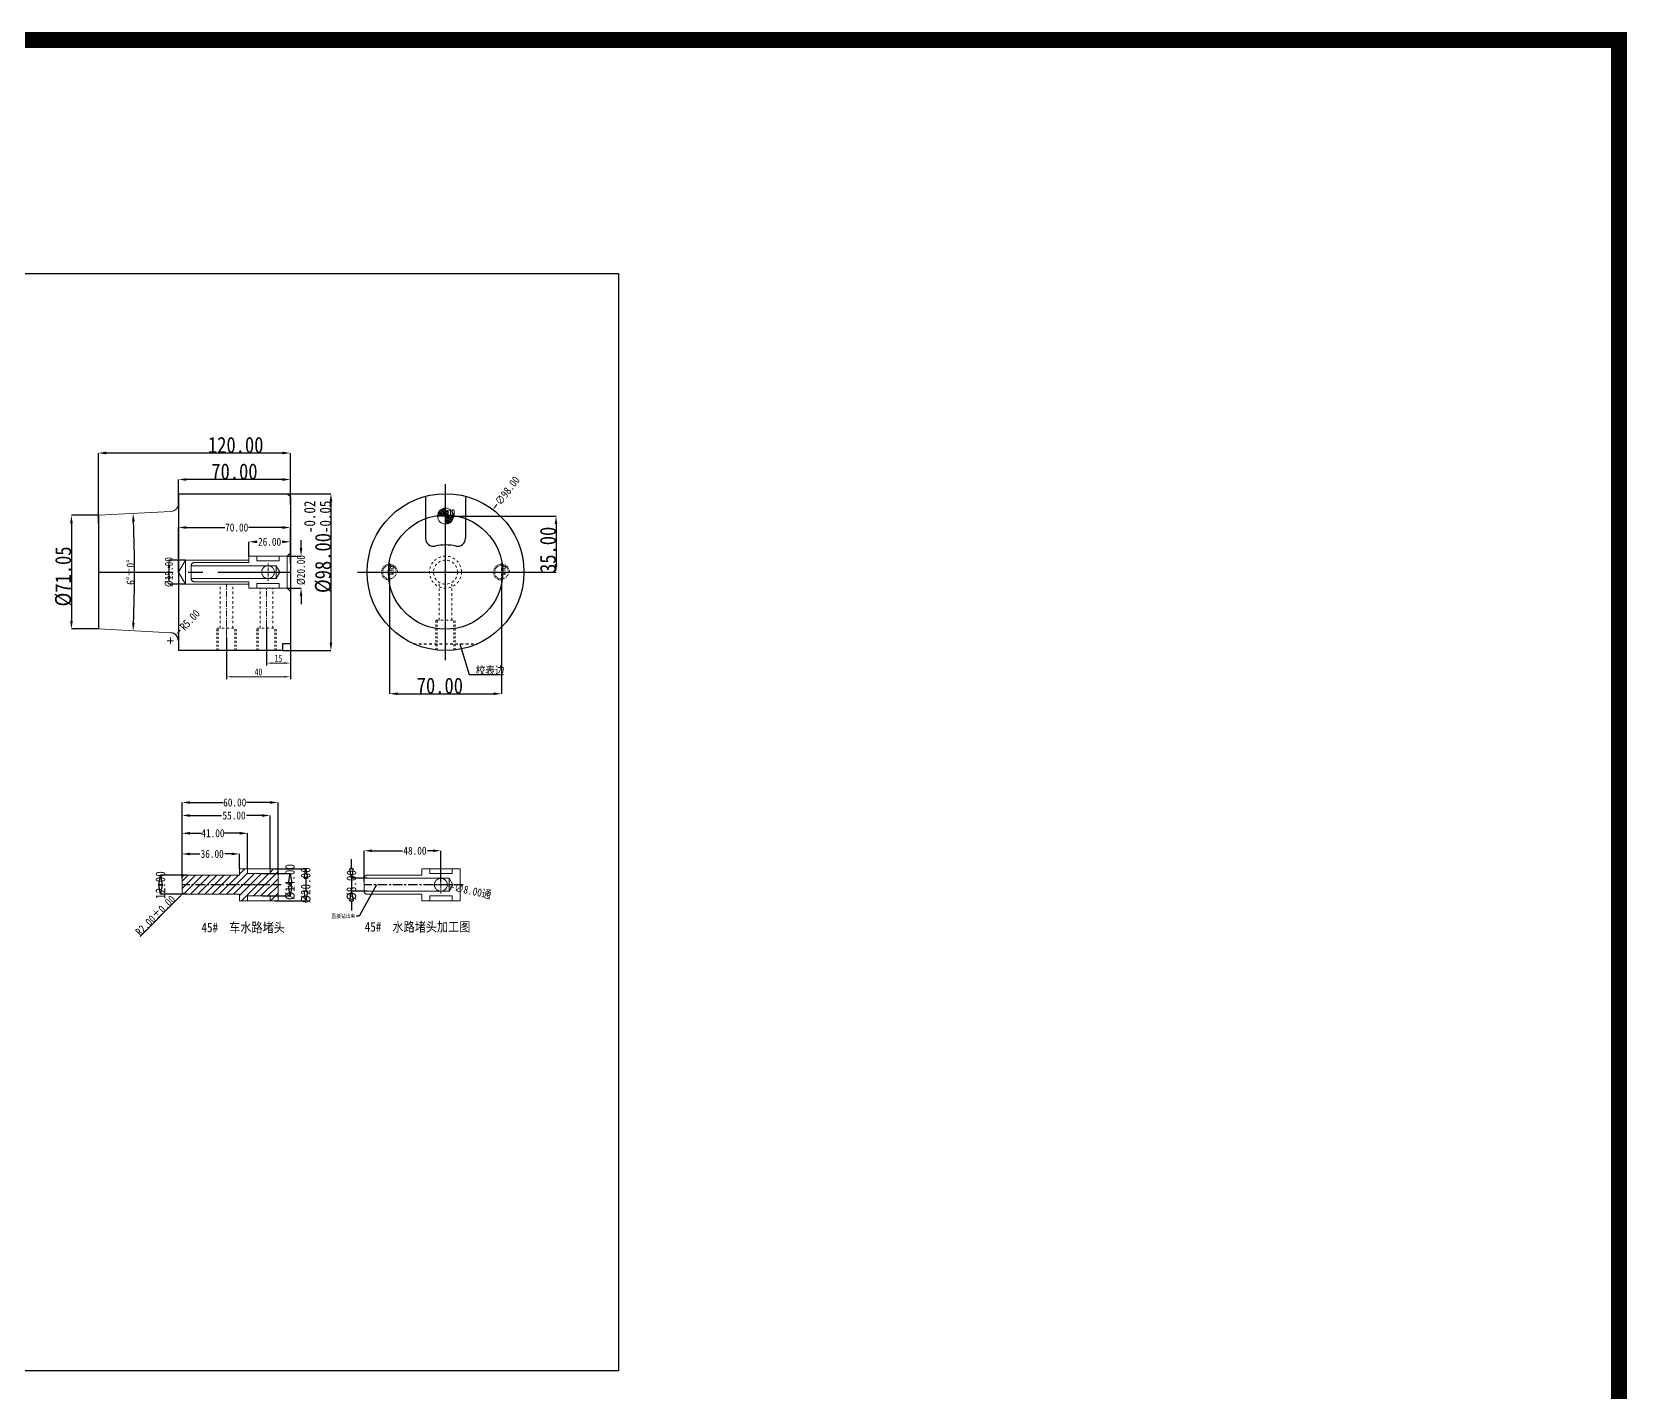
# Model space of a CAD drawing. Header units: millimetres. Extents: x 2667 to 4588, y -8940 to -2822.
# Drawn here: x 3592 to 4588, y -3671 to -2822 of the extents above; entities that cross this region are included whole.
import ezdxf

# ---------------------------------------------------------------- set-up
doc = ezdxf.new("R2010")
doc.units = ezdxf.units.MM
doc.header["$LTSCALE"] = 16.335
doc.header["$PDMODE"] = 3
doc.header["$PDSIZE"] = 8
for name, pattern in [('CENTER', [0.6, 0.375, -0.075, 0.075, -0.075]), ('HIDDEN', [0.2, 0.1, -0.1]), ('HIDDENX2', [0.75, 0.5, -0.25])]:
    doc.linetypes.add(name, pattern=pattern)
doc.layers.get('0').update_dxf_attribs({"linetype": 'CONTINUOUS'})
doc.layers.get('Defpoints').update_dxf_attribs({"linetype": 'CONTINUOUS'})
for name, color, linetype, lineweight in [('CDRAFT0', 7, 'CONTINUOUS', 35), ('cool', 153, 'HIDDEN', 9), ('dim', 82, 'CONTINUOUS', 9), ('epin', 13, 'CONTINUOUS', 9), ('screw', 33, 'CONTINUOUS', 13), ('虚线', 6, 'HIDDENX2', 13)]:
    doc.layers.add(name, color=color, linetype=linetype, lineweight=lineweight)
doc.layers.add('DEFAULT_2', color=8, linetype='HIDDEN')
doc.styles.get("Standard").update_dxf_attribs({"font": 'txt', "width": 0.85})
doc.styles.add('TXT', font='txt.shx', dxfattribs={"bigfont": 'gbcbig.shx'})
doc.styles.add('TXT05', font='txt.shx', dxfattribs={"width": 0.5, "bigfont": 'gbcbig.shx'})
doc.styles.add('标准', font='SIMFANG.TTF', dxfattribs={"width": 0.667})
doc.dimstyles.new('mold', dxfattribs={"dimtxt": 10, "dimasz": 5, "dimexe": 0, "dimexo": 0, "dimgap": 0, "dimtad": 1, "dimzin": 1, "dimdsep": 46, "dimtxsty": 'Standard', "dimcen": 0, "dimclrd": 4, "dimclre": 4, "dimclrt": 6, "dimazin": 0, "dimtfac": 1, "dimtofl": 0, "dimtmove": 0, "dimatfit": 3, "dimfxl": 0, "dimarcsym": 0})
doc.dimstyles.get("Standard").update_dxf_attribs({"dimtxt": 3.5, "dimasz": 3.5, "dimexe": 0.18, "dimexo": 0.0625, "dimgap": 0.09, "dimtad": 1, "dimdsep": 46, "dimtxsty": 'Standard', "dimcen": 0.09, "dimadec": 0, "dimazin": 0, "dimtol": 1, "dimtp": 0.01, "dimtm": 0.01, "dimtfac": 1, "dimtofl": 0, "dimtmove": 0, "dimatfit": 3, "dimfxl": 0, "dimtolj": 1, "dimarcsym": 0})
doc.dimstyles.new('STANDARD$0', dxfattribs={"dimscale": 2, "dimtxt": 3, "dimasz": 3, "dimexe": 1.25, "dimexo": 0.625, "dimgap": 0.5, "dimtad": 0, "dimdsep": 46, "dimlunit": 6, "dimtxsty": 'Standard', "dimblk": 'CLOSEDBLANK', "dimcen": 0, "dimclrt": 2, "dimazin": 2, "dimtfac": 2, "dimtmove": 1, "dimatfit": 3, "dimfxl": 0, "dimtolj": 1, "dimtzin": 0, "dimarcsym": 0})
doc.dimstyles.new('标准$0', dxfattribs={"dimscale": 1.5, "dimtxt": 2.918919, "dimasz": 2.5, "dimexe": 1, "dimexo": 0.625, "dimgap": 0.509619, "dimtad": 1, "dimdec": 1, "dimdsep": 46, "dimtxsty": '标准', "dimblk": '_CAXARROW', "dimcen": 0, "dimdle": 1, "dimazin": 2, "dimtfac": 0.707107, "dimtdec": 3, "dimtmove": 2, "dimatfit": 3, "dimfxl": 0, "dimfrac": 2, "dimtolj": 1, "dimtzin": 0, "dimlwd": 18, "dimarcsym": 0})

# ---------------------------------------------------------------- blocks, each defined once
blk = doc.blocks.new('screw_m10_g')
at = {"layer": 'screw', "color": 1, "linetype": 'CENTER', "ltscale": 0.310989}
for p, q in [((-5.5, 0), (5.5, 0)), ((0, -5.5), (0, 5.5))]:
    blk.add_line(p, q, dxfattribs=at)
at = {"layer": 'screw', "linetype": 'HIDDEN', "ltscale": 0.310989}
blk.add_circle((0, 0), 4.25, dxfattribs=at)
at = {"layer": 'screw', "color": 92, "linetype": 'HIDDEN', "ltscale": 0.310989}
blk.add_arc((0, 0), 5, 270, 180, dxfattribs=at)
at = {"layer": 'screw', "color": 6, "style": 'TXT'}
blk.add_text('M10', height=2, dxfattribs=at).set_placement((-1.7, -2.5))
blk = doc.blocks.new('*D76')
at = {"color": 4, "lineweight": -2}
for p, q in [((3815, -3162.11), (3815, -3235.11)), ((3885, -3162.37), (3885, -3235.11)), ((3820, -3235.11), (3880, -3235.11))]:
    blk.add_line(p, q, dxfattribs=at)
at = {"color": 4}
for points in [[(3820, -3234.28), (3820, -3235.94), (3815, -3235.11)], [(3880, -3234.28), (3880, -3235.94), (3885, -3235.11)]]:
    blk.add_solid(points, dxfattribs=at)
at = {"layer": 'Defpoints', "color": 0}
for p in [(3815, -3162.11), (3885, -3162.37), (3885, -3235.11)]:
    blk.add_point(p, dxfattribs=at)
at = {"color": 6, "insert": (3846.46, -3230.11), "char_height": 10, "attachment_point": 5}
blk.add_mtext('70.00', dxfattribs=at)
blk = doc.blocks.new('_ClosedBlank')
at = {"color": 0, "linetype": 'ByBlock', "lineweight": -2}
for p, q in [((-1, 0.17), (0, 0)), ((-1, 0.17), (-1, -0.17)), ((0, 0), (-1, -0.17))]:
    blk.add_line(p, q, dxfattribs=at)
blk = doc.blocks.new('*D36')
at = {"color": 6, "lineweight": -2}
for p, q in [((3688.58, -3348.44), (3671.87, -3348.44)), ((3688.58, -3360.44), (3671.87, -3360.44))]:
    blk.add_line(p, q, dxfattribs=at)
at = {"layer": 'Defpoints', "color": 0}
for p in [(3688.58, -3348.44), (3671.87, -3360.44), (3688.58, -3360.44)]:
    blk.add_point(p, dxfattribs=at)
at = {"color": 6, "lineweight": -2, "xscale": 6, "yscale": 6, "zscale": 6}
for p, rotation in [((3671.87, -3348.44), 90), ((3671.87, -3360.44), 270)]:
    blk.add_blockref('_ClosedBlank', p, dxfattribs=dict(at, rotation=rotation))
at = {"color": 4, "insert": (3671.87, -3354.67), "char_height": 6, "attachment_point": 5, "rotation": 90}
blk.add_mtext('\\A1;12.00', dxfattribs=at)
blk = doc.blocks.new('*D78')
at = {"color": 4, "lineweight": -2}
for p, q in [((3685.34, -3350.44), (3685.34, -3335.19)), ((3690.34, -3335.19), (3696.42, -3335.19)), ((3716.34, -3335.19), (3712, -3335.19)), ((3721.34, -3344.44), (3721.34, -3335.19))]:
    blk.add_line(p, q, dxfattribs=at)
at = {"color": 4}
for points in [[(3690.34, -3334.35), (3690.34, -3336.02), (3685.34, -3335.19)], [(3716.34, -3334.35), (3716.34, -3336.02), (3721.34, -3335.19)]]:
    blk.add_solid(points, dxfattribs=at)
at = {"layer": 'Defpoints', "color": 0}
for p in [(3721.34, -3335.19), (3721.34, -3344.44), (3685.34, -3350.44)]:
    blk.add_point(p, dxfattribs=at)
at = {"color": 6, "insert": (3704.21, -3335.19), "char_height": 5, "attachment_point": 5}
blk.add_mtext('\\A1;36.00', dxfattribs=at)
blk = doc.blocks.new('*D79')
at = {"color": 4, "lineweight": -2}
for p, q in [((3685.34, -3350.44), (3685.34, -3322.28)), ((3690.34, -3322.28), (3697.59, -3322.28)), ((3721.34, -3322.28), (3711.76, -3322.28)), ((3726.34, -3344.44), (3726.34, -3322.28))]:
    blk.add_line(p, q, dxfattribs=at)
at = {"color": 4}
for points in [[(3690.34, -3321.45), (3690.34, -3323.11), (3685.34, -3322.28)], [(3721.34, -3321.45), (3721.34, -3323.11), (3726.34, -3322.28)]]:
    blk.add_solid(points, dxfattribs=at)
at = {"layer": 'Defpoints', "color": 0}
for p in [(3726.34, -3322.28), (3726.34, -3344.44), (3685.34, -3350.44)]:
    blk.add_point(p, dxfattribs=at)
at = {"color": 6, "insert": (3704.68, -3322.28), "char_height": 5, "attachment_point": 5}
blk.add_mtext('\\A1;41.00', dxfattribs=at)
blk = doc.blocks.new('*D80')
at = {"color": 4, "lineweight": -2}
for p, q in [((3685.34, -3350.44), (3685.34, -3311.17)), ((3690.34, -3311.17), (3710.08, -3311.17)), ((3735.34, -3311.17), (3725.66, -3311.17)), ((3740.34, -3344.44), (3740.34, -3311.17))]:
    blk.add_line(p, q, dxfattribs=at)
at = {"color": 4}
for points in [[(3690.34, -3310.34), (3690.34, -3312.01), (3685.34, -3311.17)], [(3735.34, -3310.34), (3735.34, -3312.01), (3740.34, -3311.17)]]:
    blk.add_solid(points, dxfattribs=at)
at = {"layer": 'Defpoints', "color": 0}
for p in [(3740.34, -3311.17), (3740.34, -3344.44), (3685.34, -3350.44)]:
    blk.add_point(p, dxfattribs=at)
at = {"color": 6, "insert": (3717.87, -3311.17), "char_height": 5, "attachment_point": 5}
blk.add_mtext('\\A1;55.00', dxfattribs=at)
blk = doc.blocks.new('*D81')
at = {"color": 4, "lineweight": -2}
for p, q in [((3685.34, -3350.44), (3685.34, -3303.05)), ((3690.34, -3303.05), (3710.87, -3303.05)), ((3740.34, -3303.05), (3725.74, -3303.05)), ((3745.34, -3348.16), (3745.34, -3303.05))]:
    blk.add_line(p, q, dxfattribs=at)
at = {"color": 4}
for points in [[(3690.34, -3302.21), (3690.34, -3303.88), (3685.34, -3303.05)], [(3740.34, -3302.21), (3740.34, -3303.88), (3745.34, -3303.05)]]:
    blk.add_solid(points, dxfattribs=at)
at = {"layer": 'Defpoints', "color": 0}
for p in [(3745.34, -3303.05), (3745.34, -3348.16), (3685.34, -3350.44)]:
    blk.add_point(p, dxfattribs=at)
at = {"color": 6, "insert": (3718.3, -3303.05), "char_height": 5, "attachment_point": 5}
blk.add_mtext('\\A1;60.00', dxfattribs=at)
blk = doc.blocks.new('*D82')
at = {"color": 6, "lineweight": -2}
for p, q in [((3735.69, -3347.44), (3752.87, -3347.44)), ((3752.87, -3353.44), (3752.87, -3355.44)), ((3735.69, -3361.44), (3752.87, -3361.44))]:
    blk.add_line(p, q, dxfattribs=at)
at = {"layer": 'Defpoints', "color": 0}
for p in [(3735.69, -3347.44), (3735.69, -3361.44), (3752.87, -3361.44)]:
    blk.add_point(p, dxfattribs=at)
at = {"color": 6, "lineweight": -2, "xscale": 6, "yscale": 6, "zscale": 6}
for p, rotation in [((3752.87, -3347.44), 90), ((3752.87, -3361.44), 270)]:
    blk.add_blockref('_ClosedBlank', p, dxfattribs=dict(at, rotation=rotation))
at = {"color": 4, "insert": (3752.87, -3352.75), "char_height": 6, "attachment_point": 5, "rotation": 90}
blk.add_mtext('\\A1;%%c14.00', dxfattribs=at)
blk = doc.blocks.new('*D83')
at = {"color": 1, "lineweight": 0}
for p, q in [((3845.1, -3354.44), (3849.1, -3354.44)), ((3847.1, -3356.44), (3847.1, -3352.44))]:
    blk.add_line(p, q, dxfattribs=at)
at = {"color": 0, "lineweight": 0}
blk.add_line((3854.93, -3356.1), (3852.97, -3355.68), dxfattribs=at)
at = {"color": 0}
blk.add_solid([(3853.04, -3355.36), (3852.9, -3356.01), (3851.02, -3355.27)], dxfattribs=at)
at = {"layer": 'Defpoints', "color": 0}
for p in [(3843.19, -3353.61), (3851.02, -3355.27)]:
    blk.add_point(p, dxfattribs=at)
at = {"color": 0, "lineweight": 0, "insert": (3867.06, -3358.67), "char_height": 5, "attachment_point": 5, "rotation": 348.02674}
blk.add_mtext('\\A1;∅8.00{\\fSimSun|b0|i0|c134|p2;通}', dxfattribs=at)
blk = doc.blocks.new('*D84')
at = {"color": 4, "lineweight": -2}
for p, q in [((3799.1, -3352.72), (3799.1, -3333.21)), ((3804.1, -3333.21), (3823.1, -3333.21)), ((3842.1, -3333.21), (3838.68, -3333.21)), ((3847.1, -3352.72), (3847.1, -3333.21))]:
    blk.add_line(p, q, dxfattribs=at)
at = {"color": 4}
for points in [[(3804.1, -3332.38), (3804.1, -3334.04), (3799.1, -3333.21)], [(3842.1, -3332.38), (3842.1, -3334.04), (3847.1, -3333.21)]]:
    blk.add_solid(points, dxfattribs=at)
at = {"layer": 'Defpoints', "color": 0}
for p in [(3799.1, -3333.21), (3799.1, -3352.72), (3847.1, -3352.72)]:
    blk.add_point(p, dxfattribs=at)
at = {"color": 6, "insert": (3830.89, -3333.21), "char_height": 5, "attachment_point": 5}
blk.add_mtext('\\A1;48.00', dxfattribs=at)
blk = doc.blocks.new('*D37')
at = {"color": 6, "lineweight": -2}
for p, q in [((3791.29, -3344.44), (3791.29, -3338.44)), ((3801.07, -3350.44), (3791.29, -3350.44)), ((3791.29, -3350.44), (3791.29, -3358.44)), ((3801.07, -3358.44), (3791.29, -3358.44)), ((3791.29, -3364.44), (3791.29, -3370.44))]:
    blk.add_line(p, q, dxfattribs=at)
at = {"layer": 'Defpoints', "color": 0}
for p in [(3791.29, -3358.44), (3801.07, -3350.44), (3801.07, -3358.44)]:
    blk.add_point(p, dxfattribs=at)
at = {"color": 6, "lineweight": -2, "xscale": 6, "yscale": 6, "zscale": 6}
for p, rotation in [((3791.29, -3350.44), 270), ((3791.29, -3358.44), 90)]:
    blk.add_blockref('_ClosedBlank', p, dxfattribs=dict(at, rotation=rotation))
at = {"color": 4, "insert": (3791.29, -3354.76), "char_height": 6, "attachment_point": 5, "rotation": 90}
blk.add_mtext('\\A1;%%c8.00', dxfattribs=at)
blk = doc.blocks.new('*D85')
at = {"color": 6, "lineweight": -2}
for p, q in [((3743.4, -3344.44), (3762.75, -3344.44)), ((3762.75, -3350.44), (3762.75, -3358.44)), ((3743.4, -3364.44), (3762.75, -3364.44))]:
    blk.add_line(p, q, dxfattribs=at)
at = {"layer": 'Defpoints', "color": 0}
for p in [(3743.4, -3344.44), (3743.4, -3364.44), (3762.75, -3364.44)]:
    blk.add_point(p, dxfattribs=at)
at = {"color": 6, "lineweight": -2, "xscale": 6, "yscale": 6, "zscale": 6}
for p, rotation in [((3762.75, -3344.44), 90), ((3762.75, -3364.44), 270)]:
    blk.add_blockref('_ClosedBlank', p, dxfattribs=dict(at, rotation=rotation))
at = {"color": 4, "insert": (3762.75, -3354.76), "char_height": 6, "attachment_point": 5, "rotation": 90}
blk.add_mtext('\\A1;%%c20.00', dxfattribs=at)
blk = doc.blocks.new('*D86')
at = {"color": 6, "lineweight": -2}
blk.add_line((3659.27, -3386.76), (3683.82, -3361.99), dxfattribs=at)
at = {"color": 6}
blk.add_solid([(3683.46, -3361.64), (3684.17, -3362.34), (3685.93, -3359.86)], dxfattribs=at)
at = {"layer": 'Defpoints', "color": 0}
for p in [(3687.34, -3358.44), (3685.93, -3359.86)]:
    blk.add_point(p, dxfattribs=at)
at = {"color": 4, "insert": (3668.71, -3373.68), "char_height": 5, "attachment_point": 5, "rotation": 45.25651}
blk.add_mtext('\\A1;R2.00±0.00', dxfattribs=at)
blk = doc.blocks.new('*D88')
at = {"color": 4, "lineweight": -2}
for p, q in [((3854.4, -3124.11), (3919.05, -3124.11)), ((3919.05, -3129.11), (3919.05, -3154.11)), ((3870.15, -3159.11), (3919.05, -3159.11))]:
    blk.add_line(p, q, dxfattribs=at)
at = {"color": 4}
for points in [[(3918.22, -3129.11), (3919.88, -3129.11), (3919.05, -3124.11)], [(3918.22, -3154.11), (3919.88, -3154.11), (3919.05, -3159.11)]]:
    blk.add_solid(points, dxfattribs=at)
at = {"layer": 'Defpoints', "color": 0}
for p in [(3854.4, -3124.11), (3870.15, -3159.11), (3919.05, -3159.11)]:
    blk.add_point(p, dxfattribs=at)
at = {"color": 6, "insert": (3914.05, -3145.18), "char_height": 10, "attachment_point": 5, "rotation": 90}
blk.add_mtext('35.00', dxfattribs=at)
blk = doc.blocks.new('*D57')
at = {"color": 4, "lineweight": -2}
for p, q in [((3683.1, -3119.34), (3683.1, -3101.25)), ((3748.1, -3101.25), (3688.1, -3101.25)), ((3753.1, -3112.11), (3753.1, -3101.25))]:
    blk.add_line(p, q, dxfattribs=at)
at = {"color": 4}
for points in [[(3688.1, -3100.41), (3688.1, -3102.08), (3683.1, -3101.25)], [(3748.1, -3100.41), (3748.1, -3102.08), (3753.1, -3101.25)]]:
    blk.add_solid(points, dxfattribs=at)
at = {"layer": 'Defpoints', "color": 0}
for p in [(3683.1, -3101.25), (3683.1, -3119.34), (3753.1, -3112.11)]:
    blk.add_point(p, dxfattribs=at)
at = {"color": 6, "insert": (3718.1, -3096.25), "char_height": 10, "attachment_point": 5}
blk.add_mtext('70.00', dxfattribs=at)
blk = doc.blocks.new('*D58')
at = {"color": 4, "lineweight": -2}
for p, q in [((3633.1, -3128.41), (3633.1, -3084.67)), ((3748.1, -3084.67), (3638.1, -3084.67)), ((3753.1, -3117.11), (3753.1, -3084.67))]:
    blk.add_line(p, q, dxfattribs=at)
at = {"color": 4}
for points in [[(3638.1, -3083.83), (3638.1, -3085.5), (3633.1, -3084.67)], [(3748.1, -3083.83), (3748.1, -3085.5), (3753.1, -3084.67)]]:
    blk.add_solid(points, dxfattribs=at)
at = {"layer": 'Defpoints', "color": 0}
for p in [(3633.1, -3084.67), (3753.1, -3117.11), (3633.1, -3128.41)]:
    blk.add_point(p, dxfattribs=at)
at = {"color": 6, "insert": (3718.89, -3079.67), "char_height": 10, "attachment_point": 5}
blk.add_mtext('120.00', dxfattribs=at)
blk = doc.blocks.new('*D59')
at = {"color": 4, "lineweight": -2}
for p, q in [((3751.1, -3110.11), (3778.4, -3110.11)), ((3778.4, -3115.11), (3778.4, -3203.11)), ((3748.1, -3208.11), (3778.4, -3208.11))]:
    blk.add_line(p, q, dxfattribs=at)
at = {"color": 4}
for points in [[(3777.56, -3115.11), (3779.23, -3115.11), (3778.4, -3110.11)], [(3777.56, -3203.11), (3779.23, -3203.11), (3778.4, -3208.11)]]:
    blk.add_solid(points, dxfattribs=at)
at = {"layer": 'Defpoints', "color": 0}
for p in [(3751.1, -3110.11), (3748.1, -3208.11), (3778.4, -3208.11)]:
    blk.add_point(p, dxfattribs=at)
at = {"color": 6, "insert": (3770.23, -3143.3), "char_height": 10, "attachment_point": 5, "rotation": 90}
blk.add_mtext('%%C98.00{\\H0.7x;\\S-0.02^ -0.05;}', dxfattribs=at)
blk = doc.blocks.new('*D60')
at = {"color": 4, "lineweight": -2}
for p, q in [((3727.1, -3149.11), (3727.1, -3140.15)), ((3732.1, -3140.15), (3732.28, -3140.15)), ((3748.1, -3140.15), (3747.86, -3140.15)), ((3753.1, -3147.11), (3753.1, -3140.15))]:
    blk.add_line(p, q, dxfattribs=at)
at = {"color": 4}
for points in [[(3732.1, -3139.32), (3732.1, -3140.98), (3727.1, -3140.15)], [(3748.1, -3139.32), (3748.1, -3140.98), (3753.1, -3140.15)]]:
    blk.add_solid(points, dxfattribs=at)
at = {"layer": 'Defpoints', "color": 0}
for p in [(3727.1, -3140.15), (3727.1, -3149.11), (3753.1, -3147.11)]:
    blk.add_point(p, dxfattribs=at)
at = {"color": 6, "insert": (3740.07, -3140.15), "char_height": 5, "attachment_point": 5}
blk.add_mtext('\\A1;26.00', dxfattribs=at)
blk = doc.blocks.new('*D61')
at = {"color": 4, "lineweight": -2}
for p, q in [((3687.43, -3151.61), (3677.2, -3151.61)), ((3677.2, -3156.61), (3677.2, -3161.61)), ((3687.43, -3166.61), (3677.2, -3166.61))]:
    blk.add_line(p, q, dxfattribs=at)
at = {"color": 4}
for points in [[(3676.36, -3156.61), (3678.03, -3156.61), (3677.2, -3151.61)], [(3676.36, -3161.61), (3678.03, -3161.61), (3677.2, -3166.61)]]:
    blk.add_solid(points, dxfattribs=at)
at = {"layer": 'Defpoints', "color": 0}
for p in [(3687.43, -3151.61), (3677.2, -3166.61), (3687.43, -3166.61)]:
    blk.add_point(p, dxfattribs=at)
at = {"color": 6, "insert": (3677.2, -3159.11), "char_height": 5, "attachment_point": 5, "rotation": 90}
blk.add_mtext('\\A1;%%c15.00', dxfattribs=at)
blk = doc.blocks.new('*D62')
at = {"color": 4, "lineweight": -2}
for p, q in [((3683.1, -3159.11), (3683.1, -3131.24)), ((3688.1, -3131.24), (3712.08, -3131.24)), ((3748.1, -3131.24), (3726.96, -3131.24)), ((3753.1, -3153.44), (3753.1, -3131.24))]:
    blk.add_line(p, q, dxfattribs=at)
at = {"color": 4}
for points in [[(3688.1, -3130.4), (3688.1, -3132.07), (3683.1, -3131.24)], [(3748.1, -3130.4), (3748.1, -3132.07), (3753.1, -3131.24)]]:
    blk.add_solid(points, dxfattribs=at)
at = {"layer": 'Defpoints', "color": 0}
for p in [(3683.1, -3131.24), (3683.1, -3159.11), (3753.1, -3153.44)]:
    blk.add_point(p, dxfattribs=at)
at = {"color": 6, "insert": (3719.52, -3131.24), "char_height": 5, "attachment_point": 5}
blk.add_mtext('\\A1;70.00', dxfattribs=at)
blk = doc.blocks.new('*D95')
at = {"color": 4, "lineweight": -2}
for p, q in [((3759.73, -3144.11), (3759.73, -3139.11)), ((3751.1, -3149.11), (3759.73, -3149.11)), ((3751.1, -3169.11), (3759.73, -3169.11)), ((3759.73, -3174.11), (3759.73, -3179.11))]:
    blk.add_line(p, q, dxfattribs=at)
at = {"color": 4}
for points in [[(3758.9, -3144.11), (3760.56, -3144.11), (3759.73, -3149.11)], [(3758.9, -3174.11), (3760.56, -3174.11), (3759.73, -3169.11)]]:
    blk.add_solid(points, dxfattribs=at)
at = {"layer": 'Defpoints', "color": 0}
for p in [(3751.1, -3149.11), (3751.1, -3169.11), (3759.73, -3169.11)]:
    blk.add_point(p, dxfattribs=at)
at = {"color": 6, "insert": (3759.73, -3157.82), "char_height": 5, "attachment_point": 5, "rotation": 90}
blk.add_mtext('\\A1;%%c20.00', dxfattribs=at)
blk = doc.blocks.new('_CAXARROW')
blk.add_hatch(color=0).paths.add_polyline_path([(0, 0), (-1, 0.125), (-1, -0.125)], flags=0)
blk = doc.blocks.new('*D96')
at = {"layer": 'CDRAFT0', "color": 0, "linetype": 'Continuous', "lineweight": -2}
for p, q in [((3753.1, -3190.56), (3753.1, -3225.99)), ((3713.1, -3200.05), (3713.1, -3225.99))]:
    blk.add_line(p, q, dxfattribs=at)
at = {"layer": 'CDRAFT0', "color": 0, "linetype": 'Continuous', "lineweight": 18}
blk.add_line((3716.85, -3224.49), (3749.35, -3224.49), dxfattribs=at)
at = {"layer": 'Defpoints', "color": 0}
for p in [(3713.1, -3199.11), (3753.1, -3189.63), (3753.1, -3224.49)]:
    blk.add_point(p, dxfattribs=at)
at = {"layer": 'CDRAFT0', "color": 0, "lineweight": 18, "xscale": 3.75, "yscale": 3.75, "zscale": 3.75, "rotation": 180}
blk.add_blockref('_CAXARROW', (3713.1, -3224.49), dxfattribs=at)
at = {"layer": 'CDRAFT0', "color": 0, "lineweight": 18, "xscale": 3.75, "yscale": 3.75, "zscale": 3.75}
blk.add_blockref('_CAXARROW', (3753.1, -3224.49), dxfattribs=at)
at = {"layer": 'CDRAFT0', "color": 0, "insert": (3733.1, -3221.54), "char_height": 4.378, "attachment_point": 5, "style": '标准'}
blk.add_mtext('\\A1;40', dxfattribs=at)
blk = doc.blocks.new('*D97')
at = {"layer": 'CDRAFT0', "color": 0, "linetype": 'Continuous', "lineweight": -2}
for p, q in [((3738.1, -3193.28), (3738.1, -3217.45)), ((3753.1, -3192.77), (3753.1, -3217.45))]:
    blk.add_line(p, q, dxfattribs=at)
at = {"layer": 'CDRAFT0', "color": 0, "linetype": 'Continuous', "lineweight": 18}
blk.add_line((3749.35, -3215.95), (3741.85, -3215.95), dxfattribs=at)
at = {"layer": 'Defpoints', "color": 0}
for p in [(3738.1, -3192.34), (3753.1, -3191.83), (3738.1, -3215.95)]:
    blk.add_point(p, dxfattribs=at)
at = {"layer": 'CDRAFT0', "color": 0, "lineweight": 18, "xscale": 3.75, "yscale": 3.75, "zscale": 3.75, "rotation": 180}
blk.add_blockref('_CAXARROW', (3738.1, -3215.95), dxfattribs=at)
at = {"layer": 'CDRAFT0', "color": 0, "lineweight": 18, "xscale": 3.75, "yscale": 3.75, "zscale": 3.75}
blk.add_blockref('_CAXARROW', (3753.1, -3215.95), dxfattribs=at)
at = {"layer": 'CDRAFT0', "color": 0, "insert": (3745.6, -3212.99), "char_height": 4.378, "attachment_point": 5, "style": '标准'}
blk.add_mtext('\\A1;15', dxfattribs=at)
blk = doc.blocks.new('*D98')
at = {"color": 0, "lineweight": 0}
blk.add_line((3882.04, -3116.9), (3880.83, -3118.49), dxfattribs=at)
at = {"color": 1, "lineweight": 0}
for p, q in [((3848, -3159.11), (3852, -3159.11)), ((3850, -3161.11), (3850, -3157.11))]:
    blk.add_line(p, q, dxfattribs=at)
at = {"color": 0}
blk.add_solid([(3880.57, -3118.29), (3881.1, -3118.69), (3879.62, -3120.08)], dxfattribs=at)
at = {"layer": 'Defpoints', "color": 0}
for p in [(3879.62, -3120.08), (3820.38, -3198.15)]:
    blk.add_point(p, dxfattribs=at)
at = {"color": 0, "lineweight": 0, "insert": (3888.64, -3108.2), "char_height": 5, "attachment_point": 5, "rotation": 52.8013}
blk.add_mtext('\\A1;∅98.00', dxfattribs=at)
blk = doc.blocks.new('*D63')
at = {"color": 4, "lineweight": -2}
for p, q in [((3633.1, -3123.59), (3616.25, -3123.59)), ((3616.25, -3128.59), (3616.25, -3189.64)), ((3633.1, -3194.64), (3616.25, -3194.64))]:
    blk.add_line(p, q, dxfattribs=at)
at = {"color": 4}
for points in [[(3615.41, -3128.59), (3617.08, -3128.59), (3616.25, -3123.59)], [(3615.41, -3189.64), (3617.08, -3189.64), (3616.25, -3194.64)]]:
    blk.add_solid(points, dxfattribs=at)
at = {"layer": 'Defpoints', "color": 0}
for p in [(3633.1, -3123.59), (3616.25, -3194.64), (3633.1, -3194.64)]:
    blk.add_point(p, dxfattribs=at)
at = {"color": 6, "insert": (3611.25, -3161.81), "char_height": 10, "attachment_point": 5, "rotation": 90}
blk.add_mtext('%%c71.05', dxfattribs=at)
blk = doc.blocks.new('*D103')
at = {"color": 0, "lineweight": 0}
blk.add_line((3684.25, -3195.43), (3682.88, -3196.89), dxfattribs=at)
at = {"color": 1, "lineweight": 0}
for p, q in [((3676.1, -3202), (3680.1, -3202)), ((3678.1, -3204), (3678.1, -3200))]:
    blk.add_line(p, q, dxfattribs=at)
at = {"color": 0}
blk.add_solid([(3682.64, -3196.66), (3683.12, -3197.12), (3681.52, -3198.35)], dxfattribs=at)
at = {"layer": 'Defpoints', "color": 0}
for p in [(3681.52, -3198.35), (3678.1, -3202)]:
    blk.add_point(p, dxfattribs=at)
at = {"color": 0, "lineweight": 0, "insert": (3690.25, -3189), "char_height": 5, "attachment_point": 5, "rotation": 46.94529}
blk.add_mtext('\\A1;R5.00', dxfattribs=at)
blk = doc.blocks.new('*D104')
at = {"color": 4, "lineweight": -2}
blk.add_arc((2955.26, -3159.11), 700.45, 357.40899, 2.59101, dxfattribs=at)
at = {"color": 4}
for points in [[(3654.16, -3127.49), (3655.83, -3127.41), (3654.75, -3122.46)], [(3655.83, -3190.82), (3654.16, -3190.74), (3654.75, -3195.77)]]:
    blk.add_solid(points, dxfattribs=at)
at = {"layer": 'Defpoints', "color": 0}
for p in [(3633.1, -3123.59), (3678.36, -3121.22), (3655.6, -3146.89), (3633.1, -3194.64), (3678.36, -3197.01)]:
    blk.add_point(p, dxfattribs=at)
at = {"color": 6, "insert": (3653.21, -3159.11), "char_height": 5, "attachment_point": 5, "rotation": 90}
blk.add_mtext('\\A1;6°±0°', dxfattribs=at)
blk = doc.blocks.new('epin_ejp_10')
at = {"layer": 'epin'}
h = blk.add_hatch(dxfattribs=at)
h.set_pattern_fill('_ANSI31', color=123, scale=0.25, angle=90, style=0)
h.set_pattern_definition([(135, (4516.491, -51.7531), (-0.56126601, -0.56126601), [])])
h.paths.add_polyline_path([(0, 5, 0.414214), (-5, 0), (0, 0)])
h.paths.add_polyline_path([(5, 0), (0, 0), (0, -5, 0.414214)])
at = {"layer": 'epin', "color": 1, "linetype": 'CENTER', "ltscale": 0.310989}
for p, q in [((-5.5, 0), (5.5, 0)), ((0, -5.5), (0, 5.5))]:
    blk.add_line(p, q, dxfattribs=at)
at = {"layer": 'epin'}
blk.add_circle((0, 0), 5, dxfattribs=at)
at = {"layer": 'epin', "color": 6, "style": 'TXT05', "width": 0.5}
blk.add_text('%%c10', height=3.5, dxfattribs=at).set_placement((0.2, 0.5))

msp = doc.modelspace()

# ---------------------------------------------------------------- hatches: boundary and pattern name
h = msp.add_hatch()
h.set_pattern_fill('ANSI31', color=4, style=0)
h.set_pattern_definition([(45, (7858.459, -1738.5602), (-2.245064, 2.245064), [])])
h.paths.add_polyline_path([(3685.339, -3354.44), (3745.339, -3354.44), (3745.339, -3344.44), (3740.339, -3344.44), (3740.339, -3347.44), (3726.339, -3347.44), (3726.339, -3344.44), (3721.339, -3344.44), (3721.339, -3348.44), (3687.339, -3348.44, 0.4142136), (3685.339, -3350.44)])
h.paths.add_polyline_path([(3745.339, -3354.44), (3685.339, -3354.44), (3685.339, -3358.44, 0.4142136), (3687.339, -3360.44), (3721.339, -3360.44), (3721.339, -3364.44), (3726.339, -3364.44), (3726.339, -3361.44), (3740.339, -3361.44), (3740.339, -3364.44), (3745.339, -3364.44)])

# ---------------------------------------------------------------- linework, layer by layer
at = {"color": 1, "linetype": 'CENTER', "ltscale": 50.8}
for p, q in [((3850, -3214.114), (3850, -3104.114)), ((3795, -3159.114), (3905, -3159.114))]:
    msp.add_line(p, q, dxfattribs=at)
for p, q in [((3683.102, -3110.114), (3683.102, -3208.114)), ((3683.102, -3110.114), (3751.102, -3110.114)), ((3751.102, -3110.114), (3753.102, -3112.115)), ((3753.102, -3112.115), (3753.102, -3203.847)), ((3633.102, -3123.589), (3633.102, -3194.638)), ((3748.102, -3208.114), (3683.102, -3208.114)), ((3753.102, -3203.847), (3748.102, -3203.847)), ((3748.102, -3203.847), (3748.102, -3208.114))]:
    msp.add_line(p, q)
at = {"color": 3}
for p, q in [((3837.5, -3111.927), (3837.5, -3137.927)), ((3862.5, -3111.927), (3862.5, -3137.927))]:
    msp.add_line(p, q, dxfattribs=at)
at = {"lineweight": 0}
for p, q in [((3633.102, -3123.59), (3678.364, -3121.218)), ((3633.102, -3194.638), (3678.364, -3197.01))]:
    msp.add_line(p, q, dxfattribs=at)
at = {"color": 1, "linetype": 'CENTER', "ltscale": 7.62}
msp.add_line((3633.102, -3159.114), (3753.102, -3159.114), dxfattribs=at)
at = {"color": 1, "linetype": 'CENTER', "ltscale": 0.970285}
for p, q in [((3747.339, -3354.44), (3685.339, -3354.44)), ((3861.105, -3354.44), (3799.105, -3354.44))]:
    msp.add_line(p, q, dxfattribs=at)
at = {"const_width": 10}
msp.add_lwpolyline([(2671.774, -2826.535), (4583.285, -2826.535), (4583.285, -8935.467), (2671.774, -8935.467)], close=True, dxfattribs=at)
at = {"ltscale": 0.5}
msp.add_lwpolyline([(3076.297, -2972.433), (3957.986, -2972.433), (3957.986, -3658.147), (3076.297, -3658.147)], close=True, dxfattribs=at)
for radius in [49, 35.7]:
    msp.add_circle((3850, -3159.114), radius)
at = {"lineweight": 0}
msp.add_arc((3678.102, -3116.225), 5, 273, 0, dxfattribs=at)
at = {"color": 3}
for centre, radius, start, end in [((3842.5, -3137.927), 5, 180, 282.373625), ((3857.5, -3137.927), 5, 257.626375, 0), ((3850, -3172.114), 30, 77.626375, 102.373625)]:
    msp.add_arc(centre, radius, start, end, dxfattribs=at)
at = {"ltscale": 0.5}
msp.add_arc((3678.102, -3202.003), 5, 0, 87, dxfattribs=at)
at = {"layer": 'cool', "ltscale": 0.932966}
for p, q in [((3709.102, -3194.114), (3709.102, -3166.614)), ((3717.102, -3194.114), (3717.102, -3166.614)), ((3734.102, -3194.114), (3734.102, -3169.114)), ((3742.102, -3194.115), (3742.102, -3169.114)), ((3846, -3189.115), (3846, -3166.614)), ((3854, -3189.115), (3854, -3166.614)), ((3844, -3189.115), (3856, -3189.115)), ((3707.103, -3194.114), (3719.103, -3194.114)), ((3732.103, -3194.114), (3744.103, -3194.115))]:
    msp.add_line(p, q, dxfattribs=at)
at = {"layer": 'cool', "color": 1, "linetype": 'CENTER', "ltscale": 0.621977}
for p, q in [((3713.102, -3199.114), (3713.102, -3166.614)), ((3738.102, -3199.114), (3738.102, -3169.114)), ((3850, -3199.115), (3850, -3166.614))]:
    msp.add_line(p, q, dxfattribs=at)
at = {"layer": 'cool', "ltscale": 0.932966}
for radius in [10, 7.5]:
    msp.add_circle((3850, -3159.114), radius, dxfattribs=at)
at = {"layer": 'DEFAULT_2', "color": 8, "linetype": 'HIDDEN'}
msp.add_line((3830, -3203.847), (3870, -3203.847), dxfattribs=at)
at = {"layer": 'screw', "color": 92, "linetype": 'HIDDEN', "ltscale": 0.746373}
for p, q in [((3844, -3207.746), (3844, -3189.115)), ((3856, -3207.746), (3856, -3189.115)), ((3707.102, -3208.114), (3707.103, -3194.114)), ((3719.102, -3208.114), (3719.103, -3194.114)), ((3732.102, -3208.114), (3732.103, -3194.114)), ((3744.102, -3208.114), (3744.103, -3194.115))]:
    msp.add_line(p, q, dxfattribs=at)
at = {"layer": 'screw', "linetype": 'HIDDEN', "ltscale": 0.746373}
for p, q in [((3844.75, -3207.832), (3844.75, -3189.115)), ((3855.25, -3207.832), (3855.25, -3189.115)), ((3707.852, -3208.114), (3707.853, -3194.114)), ((3718.352, -3208.114), (3718.353, -3194.114)), ((3732.852, -3208.114), (3732.853, -3194.114)), ((3743.352, -3208.114), (3743.353, -3194.115))]:
    msp.add_line(p, q, dxfattribs=at)
at = {"layer": 'screw', "color": 1, "linetype": 'CENTER', "ltscale": 0.466483}
for p, q in [((3713.102, -3208.114), (3713.103, -3194.114)), ((3738.102, -3208.114), (3738.103, -3194.114))]:
    msp.add_line(p, q, dxfattribs=at)
at = {"layer": '虚线', "ltscale": 10}
for p, q in [((3727.102, -3149.114), (3727.102, -3153.114)), ((3751.102, -3149.114), (3727.102, -3149.114)), ((3732.102, -3149.114), (3732.102, -3152.114)), ((3746.102, -3149.114), (3746.102, -3152.114)), ((3751.102, -3149.114), (3753.102, -3147.114)), ((3751.102, -3149.114), (3751.102, -3169.114)), ((3683.102, -3159.114), (3687.433, -3151.614)), ((3683.102, -3159.114), (3687.433, -3166.614)), ((3727.102, -3151.614), (3687.433, -3151.614)), ((3687.433, -3151.614), (3687.433, -3166.614)), ((3691.102, -3155.114), (3744.227, -3155.114)), ((3691.102, -3163.114), (3691.102, -3155.114)), ((3727.102, -3153.114), (3693.102, -3153.114)), ((3746.102, -3152.114), (3732.102, -3152.114)), ((3746.524, -3159.096), (3744.204, -3163.114)), ((3744.225, -3155.114), (3744.207, -3163.11)), ((3746.524, -3159.096), (3744.225, -3155.114)), ((3727.102, -3166.614), (3687.433, -3166.614)), ((3691.102, -3163.114), (3744.204, -3163.114)), ((3727.102, -3165.114), (3693.102, -3165.114)), ((3727.102, -3169.114), (3727.102, -3165.114)), ((3751.102, -3169.114), (3727.102, -3169.114)), ((3732.102, -3169.114), (3732.102, -3166.114)), ((3746.102, -3166.114), (3732.102, -3166.114)), ((3746.102, -3169.114), (3746.102, -3166.114)), ((3751.102, -3169.114), (3753.102, -3171.114)), ((3721.339, -3348.44), (3687.339, -3348.44)), ((3721.339, -3344.44), (3721.339, -3348.44)), ((3745.339, -3344.44), (3721.339, -3344.44)), ((3726.339, -3344.44), (3726.339, -3347.44)), ((3740.339, -3347.44), (3726.339, -3347.44)), ((3740.339, -3344.44), (3740.339, -3347.44)), ((3745.339, -3344.44), (3745.339, -3364.44)), ((3835.105, -3348.44), (3801.105, -3348.44)), ((3835.105, -3344.44), (3835.105, -3348.44)), ((3859.105, -3344.44), (3835.105, -3344.44)), ((3840.105, -3344.44), (3840.105, -3347.44)), ((3854.105, -3347.44), (3840.105, -3347.44)), ((3854.105, -3344.44), (3854.105, -3347.44)), ((3859.105, -3344.44), (3859.105, -3364.44)), ((3685.339, -3358.44), (3685.339, -3350.44)), ((3799.105, -3350.44), (3852.229, -3350.44)), ((3799.105, -3358.44), (3799.105, -3350.44)), ((3799.105, -3358.44), (3852.207, -3358.44)), ((3854.526, -3354.422), (3852.207, -3358.44)), ((3852.227, -3350.44), (3852.209, -3358.436)), ((3854.526, -3354.422), (3852.227, -3350.44)), ((3721.339, -3360.44), (3687.339, -3360.44)), ((3721.339, -3364.44), (3721.339, -3360.44)), ((3745.339, -3364.44), (3721.339, -3364.44)), ((3726.339, -3364.44), (3726.339, -3361.44)), ((3740.339, -3361.44), (3726.339, -3361.44)), ((3740.339, -3364.44), (3740.339, -3361.44)), ((3835.105, -3360.44), (3801.105, -3360.44)), ((3835.105, -3364.44), (3835.105, -3360.44)), ((3859.105, -3364.44), (3835.105, -3364.44)), ((3840.105, -3364.44), (3840.105, -3361.44)), ((3854.105, -3361.44), (3840.105, -3361.44)), ((3854.105, -3364.44), (3854.105, -3361.44))]:
    msp.add_line(p, q, dxfattribs=at)
at = {"layer": '虚线', "color": 1, "linetype": 'CENTER', "ltscale": 0.310989}
for p, q in [((3733.602, -3159.114), (3744.602, -3159.114)), ((3739.102, -3164.614), (3739.102, -3153.614)), ((3847.105, -3359.94), (3847.105, -3348.94)), ((3727.839, -3354.44), (3738.839, -3354.44)), ((3841.605, -3354.44), (3852.605, -3354.44))]:
    msp.add_line(p, q, dxfattribs=at)
at = {"layer": '虚线', "ltscale": 10}
for centre in [(3739.102, -3159.114), (3847.105, -3354.44)]:
    msp.add_circle(centre, 4, dxfattribs=at)
for centre, start, end in [((3693.102, -3155.114), 90, 180), ((3693.102, -3163.114), 180, 270), ((3687.339, -3350.44), 90, 180), ((3801.105, -3350.44), 90, 180), ((3687.339, -3358.44), 180, 270), ((3801.105, -3358.44), 180, 270)]:
    msp.add_arc(centre, 2, start, end, dxfattribs=at)

# ---------------------------------------------------------------- block references
at = {"layer": 'epin'}
msp.add_blockref('epin_ejp_10', (3850, -3124.114), dxfattribs=at)
at = {"layer": 'screw', "color": 4, "rotation": 90}
for p in [(3815, -3159.114), (3885, -3159.114)]:
    msp.add_blockref('screw_m10_g', p, dxfattribs=at)

# ---------------------------------------------------------------- texts
at = {"char_height": 6, "width": 71.53055, "attachment_point": 1}
for s, insert in [('{\\fSimSun|b0|i0|c134|p2;45#  车水路堵头}', (3697.477, -3378.143)), ('{\\fSimSun|b0|i0|c134|p2;45#  水路堵头加工图}', (3799.495, -3377.755))]:
    msp.add_mtext(s, dxfattribs=dict(at, insert=insert))
at = {"layer": 'dim', "color": 4, "insert": (3868.934, -3220.853), "char_height": 5, "attachment_point": 4}
msp.add_mtext('\\A1;{\\fSimSun|b0|i0|c134|p2;校表边}', dxfattribs=at)
at = {"layer": 'dim', "insert": (3793.563, -3374.122), "char_height": 2.5, "attachment_point": 6}
msp.add_mtext('\\A1;{\\fSimSun|b0|i0|c134|p2;直接钻出来}', dxfattribs=at)

# ---------------------------------------------------------------- dimensions: what is measured, and where the dimension line sits
at = {"color": 6}
for base, p1, p2, picture, middle in [((3633.102, -3084.667), (3753.102, -3117.115), (3633.102, -3128.415), '*D58', (3718.894, -3084.667)), ((3683.102, -3101.246), (3753.102, -3112.115), (3683.102, -3119.339), '*D57', (3718.102, -3101.246))]:
    dim = msp.add_linear_dim(base=base, p1=p1, p2=p2, dimstyle='mold', dxfattribs=at)
    dim.commit()
    dim.dimension.update_dxf_attribs({"geometry": picture, "text_midpoint": middle, "dimtype": 160})
for base, p1, p2, text, picture, middle in [((3778.396, -3208.114), (3751.102, -3110.114), (3748.102, -3208.114), '%%C<>{\\H0.7x;\\S-0.02^ -0.05;}', '*D59', (3778.396, -3143.304)), ((3616.246, -3194.638), (3633.102, -3123.59), (3633.102, -3194.638), '%%c<>', '*D63', (3616.246, -3161.811))]:
    dim = msp.add_linear_dim(base=base, p1=p1, p2=p2, angle=90, text=text, dimstyle='mold', dxfattribs=at)
    dim.commit()
    dim.dimension.update_dxf_attribs({"geometry": picture, "text_midpoint": middle, "dimtype": 160})
at = {"lineweight": 0}
dim = msp.add_diameter_dim_2p(p1=(3820.375, -3198.145), p2=(3879.624, -3120.084), dimstyle='Standard', override={"dimtxt": 5, "dimasz": 2, "dimexe": 1, "dimexo": 1, "dimgap": 1, "dimtad": 0, "dimzin": 0, "dimdsep": 0, "dimcen": 2, "dimclre": 1, "dimtol": 0, "dimtp": 0, "dimtm": 0, "dimtzin": 0, "dimlwd": 0, "dimlwe": 0}, dxfattribs=at)
dim.commit()
dim.dimension.update_dxf_attribs({"geometry": '*D98', "text_midpoint": (3888.642, -3108.202)})
dim = msp.add_angular_dim_2l(base=(3655.604, -3146.889), line1=((3633.102, -3194.638), (3678.364, -3197.01)), line2=((3633.102, -3123.59), (3678.364, -3121.218)), dimstyle='Standard', override={"dimtxt": 5, "dimasz": 5, "dimexe": 0, "dimexo": 0, "dimgap": 0, "dimtih": 0, "dimtoh": 0, "dimzin": 0, "dimcen": 0, "dimclrd": 4, "dimclre": 4, "dimclrt": 6, "dimtp": 0, "dimtm": 0, "dimfxl": 1.25, "dimtzin": 0, "dimarcsym": 2})
dim.commit()
dim.dimension.update_dxf_attribs({"geometry": '*D104', "text_midpoint": (3655.711, -3159.114), "dimtype": 162})
for base, p1, p2, override, picture, middle in [((3683.102, -3131.235), (3753.102, -3153.44), (3683.102, -3159.114), {"dimscale": 1, "dimtxt": 5, "dimasz": 5, "dimexe": 0, "dimexo": 0, "dimgap": 0, "dimzin": 0, "dimlunit": 2, "dimclrd": 4, "dimclre": 4, "dimclrt": 6, "dimazin": 0, "dimtp": 0.01, "dimtm": 0.01, "dimtfac": 1, "dimtofl": 0, "dimtmove": 0, "dimfxl": 1.25}, '*D62', (3719.519, -3131.235)), ((3727.102, -3140.149), (3753.102, -3147.114), (3727.102, -3149.114), {"dimscale": 1, "dimtxt": 5, "dimasz": 5, "dimexe": 0, "dimexo": 0, "dimgap": 0, "dimzin": 0, "dimlunit": 2, "dimclrd": 4, "dimclre": 4, "dimclrt": 6, "dimazin": 0, "dimtp": 0.01, "dimtm": 0.01, "dimtfac": 1, "dimtofl": 0, "dimtmove": 0, "dimfxl": 1.25}, '*D60', (3740.069, -3140.149)), ((3745.339, -3303.048), (3685.339, -3350.44), (3745.339, -3348.162), {"dimscale": 1, "dimtxt": 5, "dimasz": 5, "dimexe": 0, "dimexo": 0, "dimgap": 0, "dimtih": 1, "dimtoh": 1, "dimzin": 0, "dimlunit": 2, "dimclrd": 4, "dimclre": 4, "dimclrt": 6, "dimazin": 0, "dimtp": 0.01, "dimtm": 0.01, "dimtfac": 1, "dimtofl": 0, "dimtmove": 0, "dimfxl": 1.25}, '*D81', (3718.304, -3303.048)), ((3740.339, -3311.172), (3685.339, -3350.44), (3740.339, -3344.44), {"dimscale": 1, "dimtxt": 5, "dimasz": 5, "dimexe": 0, "dimexo": 0, "dimgap": 0, "dimtih": 1, "dimtoh": 1, "dimzin": 0, "dimlunit": 2, "dimclrd": 4, "dimclre": 4, "dimclrt": 6, "dimazin": 0, "dimtp": 0.01, "dimtm": 0.01, "dimtfac": 1, "dimtofl": 0, "dimtmove": 0, "dimfxl": 1.25}, '*D80', (3717.869, -3311.172)), ((3726.339, -3322.279), (3685.339, -3350.44), (3726.339, -3344.44), {"dimscale": 1, "dimtxt": 5, "dimasz": 5, "dimexe": 0, "dimexo": 0, "dimgap": 0, "dimtih": 1, "dimtoh": 1, "dimzin": 0, "dimlunit": 2, "dimclrd": 4, "dimclre": 4, "dimclrt": 6, "dimazin": 0, "dimtp": 0.01, "dimtm": 0.01, "dimtfac": 1, "dimtofl": 0, "dimtmove": 0, "dimfxl": 1.25}, '*D79', (3704.676, -3322.279)), ((3721.339, -3335.186), (3685.339, -3350.44), (3721.339, -3344.44), {"dimscale": 1, "dimtxt": 5, "dimasz": 5, "dimexe": 0, "dimexo": 0, "dimgap": 0, "dimtih": 1, "dimtoh": 1, "dimzin": 0, "dimlunit": 2, "dimclrd": 4, "dimclre": 4, "dimclrt": 6, "dimazin": 0, "dimtp": 0.01, "dimtm": 0.01, "dimtfac": 1, "dimtofl": 0, "dimtmove": 0, "dimfxl": 1.25}, '*D78', (3704.207, -3335.186)), ((3799.105, -3333.211), (3847.105, -3352.722), (3799.105, -3352.722), {"dimscale": 1, "dimtxt": 5, "dimasz": 5, "dimexe": 0, "dimexo": 0, "dimgap": 0, "dimtih": 1, "dimtoh": 1, "dimzin": 0, "dimlunit": 2, "dimclrd": 4, "dimclre": 4, "dimclrt": 6, "dimazin": 0, "dimtp": 0.01, "dimtm": 0.01, "dimtfac": 1, "dimtofl": 0, "dimtmove": 0, "dimfxl": 1.25}, '*D84', (3830.887, -3333.211))]:
    dim = msp.add_linear_dim(base=base, p1=p1, p2=p2, dimstyle='STANDARD$0', override=override)
    dim.commit()
    dim.dimension.update_dxf_attribs({"geometry": picture, "text_midpoint": middle, "dimtype": 160})
at = {"color": 6}
for base, p1, p2, angle, picture, middle in [((3919.05, -3159.114), (3854.4, -3124.114), (3870.149, -3159.114), 90, '*D88', (3919.05, -3145.185)), ((3885, -3235.11), (3815, -3162.114), (3885, -3162.365), 180, '*D76', (3846.461, -3235.11))]:
    dim = msp.add_linear_dim(base=base, p1=p1, p2=p2, angle=angle, dimstyle='mold', dxfattribs=at)
    dim.commit()
    dim.dimension.update_dxf_attribs({"geometry": picture, "text_midpoint": middle, "dimtype": 160})
for base, p1, p2, override, picture, middle in [((3759.73, -3169.114), (3751.102, -3149.114), (3751.102, -3169.114), {"dimscale": 1, "dimtxt": 5, "dimasz": 5, "dimexe": 0, "dimexo": 0, "dimgap": 0, "dimzin": 0, "dimlunit": 2, "dimclrd": 4, "dimclre": 4, "dimclrt": 6, "dimazin": 0, "dimtp": 0.01, "dimtm": 0.01, "dimtfac": 1, "dimtofl": 0, "dimtmove": 0, "dimfxl": 1.25}, '*D95', (3759.73, -3157.824)), ((3677.197, -3166.614), (3687.433, -3151.614), (3687.433, -3166.614), {"dimscale": 1, "dimtxt": 5, "dimasz": 5, "dimexe": 0, "dimexo": 0, "dimgap": 0, "dimzin": 0, "dimlunit": 2, "dimclrd": 4, "dimclre": 4, "dimclrt": 6, "dimazin": 0, "dimtp": 0.01, "dimtm": 0.01, "dimtfac": 1, "dimtofl": 0, "dimtmove": 0, "dimfxl": 1.25}, '*D61', (3677.197, -3159.114)), ((3791.288, -3358.44), (3801.067, -3350.44), (3801.067, -3358.44), {"dimtxt": 3, "dimexe": 0, "dimexo": 0, "dimgap": 0, "dimzin": 0, "dimclrd": 6, "dimclre": 6, "dimclrt": 4}, '*D37', (3791.288, -3354.755)), ((3752.873, -3361.44), (3735.693, -3347.44), (3735.693, -3361.44), {"dimexe": 0, "dimexo": 0, "dimgap": 0, "dimzin": 0, "dimclrd": 6, "dimclre": 6, "dimclrt": 4}, '*D82', (3752.873, -3352.75)), ((3762.752, -3364.44), (3743.402, -3344.44), (3743.402, -3364.44), {"dimexe": 0, "dimexo": 0, "dimgap": 0, "dimzin": 0, "dimclrd": 6, "dimclre": 6, "dimclrt": 4}, '*D85', (3762.752, -3354.76))]:
    dim = msp.add_linear_dim(base=base, p1=p1, p2=p2, angle=90, text='%%c<>', dimstyle='STANDARD$0', override=override)
    dim.commit()
    dim.dimension.update_dxf_attribs({"geometry": picture, "text_midpoint": middle, "dimtype": 160})
at = {"lineweight": 0}
dim = msp.add_radius_dim(center=(3678.102, -3202.003), mpoint=(3681.516, -3198.35), dimstyle='Standard', override={"dimtxt": 5, "dimasz": 2, "dimexe": 1, "dimexo": 1, "dimgap": 1, "dimtad": 0, "dimzin": 0, "dimdsep": 0, "dimcen": 2, "dimclre": 1, "dimtol": 0, "dimtp": 0, "dimtm": 0, "dimtzin": 0, "dimlwd": 0, "dimlwe": 0}, dxfattribs=at)
dim.commit()
dim.dimension.update_dxf_attribs({"geometry": '*D103', "text_midpoint": (3690.249, -3189.003)})
dim = msp.add_linear_dim(base=(3671.872, -3360.44), p1=(3688.583, -3348.44), p2=(3688.583, -3360.44), angle=90, dimstyle='STANDARD$0', override={"dimexe": 0, "dimexo": 0, "dimgap": 0, "dimzin": 0, "dimclrd": 6, "dimclre": 6, "dimclrt": 4})
dim.commit()
dim.dimension.update_dxf_attribs({"geometry": '*D36', "text_midpoint": (3671.872, -3354.671), "dimtype": 160})
dim = msp.add_radius_dim(center=(3687.339, -3358.44), mpoint=(3685.931, -3359.861), dimstyle='Standard', override={"dimtxt": 5, "dimasz": 3, "dimexe": 0, "dimexo": 0, "dimgap": 0, "dimtih": 0, "dimtoh": 0, "dimzin": 0, "dimcen": 0, "dimclrd": 6, "dimclre": 6, "dimclrt": 4, "dimadec": 2, "dimtp": 0, "dimtm": 0, "dimtzin": 0})
dim.commit()
dim.dimension.update_dxf_attribs({"geometry": '*D86', "text_midpoint": (3668.713, -3373.682)})
dim = msp.add_diameter_dim_2p(p1=(3843.192, -3353.61), p2=(3851.018, -3355.27), text='<>{\\fSimSun|b0|i0|c134|p2;通}', dimstyle='Standard', override={"dimtxt": 5, "dimasz": 2, "dimexe": 1, "dimexo": 1, "dimgap": 1, "dimtad": 0, "dimzin": 0, "dimdsep": 0, "dimcen": 2, "dimclre": 1, "dimtol": 0, "dimtp": 0, "dimtm": 0, "dimtzin": 0, "dimlwd": 0, "dimlwe": 0}, dxfattribs=at)
dim.commit()
dim.dimension.update_dxf_attribs({"geometry": '*D83', "text_midpoint": (3867.065, -3358.673)})
at = {"layer": 'CDRAFT0'}
for base, p1, p2, picture, middle in [((3753.102, -3224.49), (3713.102, -3199.114), (3753.102, -3189.627), '*D96', (3733.102, -3221.536)), ((3738.102, -3215.947), (3753.102, -3191.832), (3738.102, -3192.342), '*D97', (3745.602, -3212.993))]:
    dim = msp.add_linear_dim(base=base, p1=p1, p2=p2, dimstyle='标准$0', override={"dimdec": 2, "dimtdec": 2, "dimfxl": 1.25}, dxfattribs=at)
    dim.commit()
    dim.dimension.update_dxf_attribs({"geometry": picture, "text_midpoint": middle})

# ---------------------------------------------------------------- leaders
at = {"layer": 'dim', "annotation_type": 0, "has_hookline": 1}
for points, override, hookline_direction, text_width in [([(3858.908, -3203.847), (3864.786, -3223.011), (3866.786, -3223.011)], {"dimtxt": 2.5, "dimasz": 2, "dimexe": 0, "dimexo": 0, "dimgap": 0, "dimtih": 0, "dimtoh": 0, "dimzin": 0, "dimcen": 0, "dimclrd": 6, "dimclre": 6, "dimclrt": 4, "dimadec": 2, "dimtp": 0, "dimtm": 0, "dimtzin": 0}, 0, 17.685), ([(3806.86, -3354.44), (3796.062, -3374.122), (3794.062, -3374.122)], {"dimtxt": 2.5, "dimasz": 2, "dimexe": 0, "dimexo": 0, "dimgap": 0.49975, "dimtad": 0, "dimzin": 0, "dimcen": 2.673, "dimadec": 2, "dimtol": 0, "dimtzin": 0}, 1, 14.863)]:
    msp.add_leader(points, dimstyle='Standard', override=override, dxfattribs=dict(at, hookline_direction=hookline_direction, text_width=text_width))

doc.saveas('drawing.dxf')
